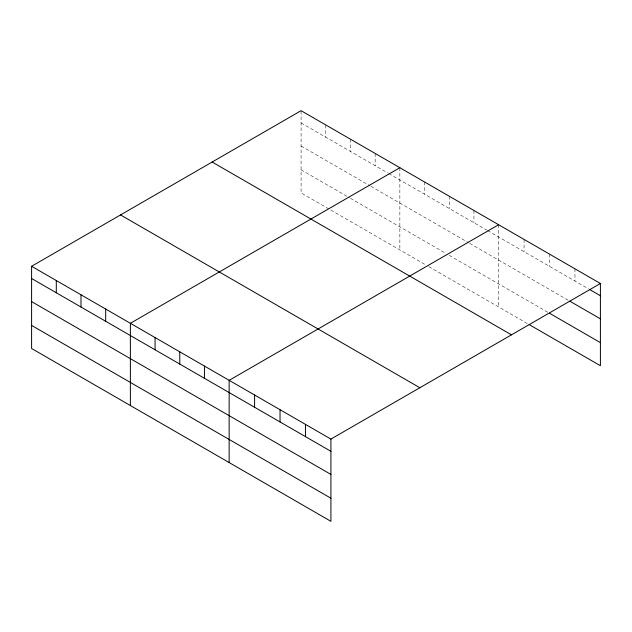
<?xml version="1.0" encoding="UTF-8"?>
<svg xmlns="http://www.w3.org/2000/svg" width="632" height="632" viewBox="0 0 632 632"><rect width="100%" height="100%" fill="white"/><g stroke="black" fill="none" stroke-linecap="round" stroke-linejoin="round"><path stroke-width="0.47" stroke-dasharray="3.16 2.37" d="M301.085 122.932L387.937 173.073M388.791 173.563L486.711 230.095M487.564 230.593L588.526 288.879M301.085 146.024L370.06 185.847M370.905 186.337L468.833 242.87M469.679 243.36L568.176 300.224M301.085 169.818L349.622 197.84M350.476 198.337L445.837 253.393M449.249 255.36L547.818 312.271M424.554 264.2L301.085 192.918L301.085 110.687M428.812 266.657L528.312 324.105M574.962 268.805L574.962 281.05M549.516 254.119L549.516 266.356M524.078 239.433L524.078 251.67M498.632 224.739L498.632 306.97M473.937 210.488L473.937 222.725M449.249 196.228L449.249 208.465M424.554 181.969L424.554 194.214M399.858 167.717L399.858 249.94M375.163 153.458L375.163 165.695M350.476 139.206L350.476 151.443M325.78 124.946L325.78 137.184"/><path stroke-width="0.95" d="M330.915 474.419L330.915 439.082L31.6 266.277L31.6 348.501L330.915 521.313L330.915 474.419L31.6 301.614M31.6 266.277L301.085 110.687L600.4 283.499L600.4 365.723L529.166 324.595M399.858 167.717L130.374 323.3L130.374 405.531M498.632 224.739L229.147 380.33L229.147 462.553M330.915 439.082L600.4 283.499M589.372 289.369L600.4 295.737M569.867 301.203L600.4 318.836M549.516 313.251L600.4 342.631M212.155 162.029L511.47 334.842M120.53 214.935L419.846 387.74M31.6 278.514L330.915 451.319M31.6 325.409L330.915 498.214M305.469 424.396L305.469 436.633M280.031 409.702L280.031 421.947M254.593 395.016L254.593 407.253M204.452 366.07L204.452 378.307M179.765 351.811L179.765 364.056M155.069 337.559L155.069 349.796M105.678 309.048L105.678 321.285M80.991 294.788L80.991 307.026M56.295 280.529L56.295 292.774"/></g></svg>
